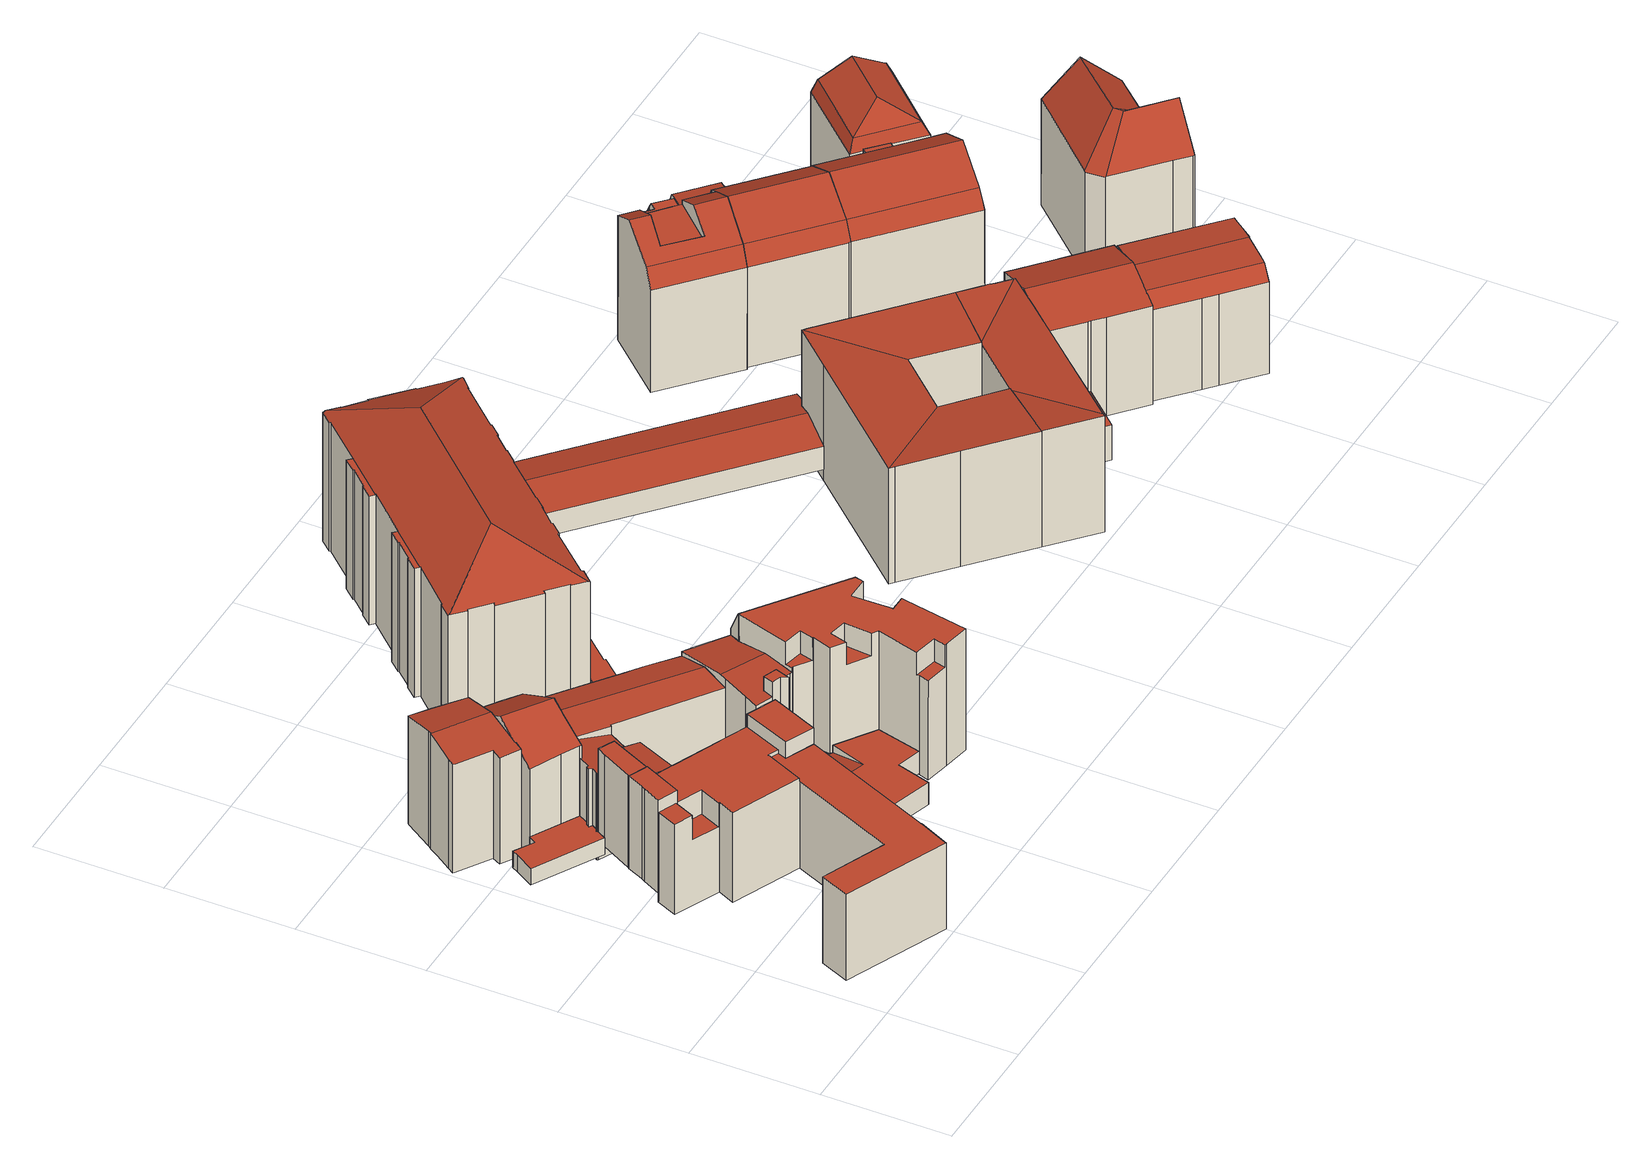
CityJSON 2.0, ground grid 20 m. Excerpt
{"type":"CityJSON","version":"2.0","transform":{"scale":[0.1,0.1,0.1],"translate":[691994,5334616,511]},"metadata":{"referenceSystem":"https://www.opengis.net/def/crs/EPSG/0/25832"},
"CityObjects":{
"building1":{"type":"Building","attributes":{"Gemeindeschluessel":"09162000","HoeheDach":"531.170","HoeheGrund":"515.162","Methode":"2000","NiedrigsteTraufeDesGebaeudes":"531.170","Geometrietyp2DReferenz":"3000","function":"31001_2000","roofType":"1000","measuredHeight":16.01,"storeysAboveGround":6},"geometry":[{"type":"MultiSurface","lod":"2","boundaries":[[[0,1,2,3]],[[4,5,6,7,2,1]],[[0,3,8,9,10,11]],[[8,7,6,9]],[[11,4,1,0]],[[9,6,5,10]],[[3,2,7,8]],[[10,5,4,11]]],"semantics":{"surfaces":[{"type":"WallSurface"},{"type":"RoofSurface"},{"type":"GroundSurface"}],"values":[0,1,2,0,0,0,0,0]}}]},
"building2":{"type":"Building","attributes":{"Gemeindeschluessel":"09162000","HoeheDach":"529.210","HoeheGrund":"513.612","Methode":"2000","NiedrigsteTraufeDesGebaeudes":"524.940","Geometrietyp2DReferenz":"3000","function":"31001_2000","roofType":"1000","measuredHeight":15.6,"storeysAboveGround":5},"geometry":[{"type":"MultiSurface","lod":"2","boundaries":[[[12,13,14,15]],[[16,17,18,19]],[[20,21,22,23]],[[24,25,26,27]],[[28,29,14,13,30,31]],[[32,33,34,35,36,37]],[[38,28,31,39,40]],[[41,42,43,37,36,18,17,44,22,21,40,39]],[[45,46,47,48]],[[30,13,12,49]],[[48,47,25,24]],[[25,47,46,50,51,16,19,35,34,52,53,26]],[[32,54,55,29,28,38,20,23,56,57,58,45,48,24,27,59,60,33]],[[32,37,43,54]],[[23,22,44,56]],[[61,42,41,62]],[[61,62,31,30,49]],[[57,56,44,17,16,51]],[[62,41,39,31]],[[59,53,52,60]],[[55,15,14,29]],[[19,18,36,35]],[[27,26,53,59]],[[58,50,46,45]],[[57,51,50,58]],[[60,52,34,33]],[[55,54,43,42,61,49,12,15]],[[38,40,21,20]]],"semantics":{"surfaces":[{"type":"RoofSurface"},{"type":"WallSurface"},{"type":"GroundSurface"}],"values":[0,1,1,1,1,1,1,0,1,1,1,0,2,1,1,1,0,1,1,1,1,1,1,1,1,1,1,1]}}]},
"building3":{"type":"Building","attributes":{"Gemeindeschluessel":"09162000","HoeheDach":"516.740","HoeheGrund":"513.926","Methode":"2000","NiedrigsteTraufeDesGebaeudes":"516.740","Geometrietyp2DReferenz":"3000","function":"31001_2000","roofType":"1000","measuredHeight":2.81},"geometry":[{"type":"MultiSurface","lod":"2","boundaries":[[[63,64,65,66]],[[67,68,69,70]],[[71,72,73,74]],[[75,76,69,68,77,78,65,64,79,80,81,82,83,84,73,72]],[[66,65,78,85]],[[86,67,70,87,88,71,74,89,90,91,92,93,94,63,66,85]],[[67,86,77,68]],[[89,84,83,90]],[[86,85,78,77]],[[91,82,81,92]],[[90,83,82,91]],[[93,80,79,94]],[[74,73,84,89]],[[88,87,76,75]],[[71,88,75,72]],[[70,69,76,87]],[[92,81,80,93]],[[94,79,64,63]]],"semantics":{"surfaces":[{"type":"WallSurface"},{"type":"RoofSurface"},{"type":"GroundSurface"}],"values":[0,0,0,1,0,2,0,0,0,0,0,0,0,0,0,0,0,0]}}]},
"building4":{"type":"Building","attributes":{"Gemeindeschluessel":"09162000","HoeheDach":"531.145","HoeheGrund":"515.178","Methode":"2000","NiedrigsteTraufeDesGebaeudes":"531.145","Geometrietyp2DReferenz":"3000","function":"31001_2000","roofType":"1000","measuredHeight":15.97,"storeysAboveGround":6},"geometry":[{"type":"MultiSurface","lod":"2","boundaries":[[[95,96,97,98]],[[10,99,100,9]],[[98,97,99,10]],[[9,101,102,95,98,10]],[[9,100,103,101]],[[101,103,104,102]],[[99,97,96,104,103,100]],[[102,104,96,95]]],"semantics":{"surfaces":[{"type":"WallSurface"},{"type":"GroundSurface"},{"type":"RoofSurface"}],"values":[0,0,0,1,0,0,2,0]}}]},
"building5":{"type":"Building","attributes":{"Gemeindeschluessel":"09162000","HoeheDach":"531.886","HoeheGrund":"511.860","Methode":"2000","NiedrigsteTraufeDesGebaeudes":"530.249","Geometrietyp2DReferenz":"3000","function":"31001_1000","roofType":"3100","measuredHeight":20.03,"storeysAboveGround":5},"geometry":[{"type":"MultiSurface","lod":"2","boundaries":[[[105,106,107,108]],[[109,110,111,112,106,105]],[[113,114,115,116,117,118]],[[117,116,119,120,121,122,123,124]],[[112,111,125,126,127,118,117,124,128,107,106]],[[129,125,111,110]],[[107,128,124,123,130,131,132,108]],[[133,126,125,129]],[[119,116,115,134,135,120]],[[114,113,136,133,129,110,109,105,108,132,131,130,137,138,135,134,115]],[[122,121,120,135,138,137]],[[130,123,122,137]],[[133,136,113,118,127,126]]],"semantics":{"surfaces":[{"type":"WallSurface"},{"type":"RoofSurface"},{"type":"GroundSurface"}],"values":[0,0,0,1,1,0,0,0,0,2,0,0,0]}}]},
"building6":{"type":"Building","attributes":{"Gemeindeschluessel":"09162000","HoeheDach":"529.582","HoeheGrund":"515.512","Methode":"1000","NiedrigsteTraufeDesGebaeudes":"528.784","Geometrietyp2DReferenz":"3000","function":"31001_2000","roofType":"1000","measuredHeight":14.07,"storeysAboveGround":5},"geometry":[{"type":"MultiSurface","lod":"2","boundaries":[[[139,140,141,142,143]],[[144,141,140,145]],[[146,139,143,147]],[[145,146,147,148,144]],[[147,143,142,148]],[[148,142,141,144]],[[145,140,139,146]]],"semantics":{"surfaces":[{"type":"RoofSurface"},{"type":"WallSurface"},{"type":"GroundSurface"}],"values":[0,1,1,2,1,1,1]}}]},
"building7":{"type":"Building","attributes":{"Gemeindeschluessel":"09162000","HoeheDach":"532.555","HoeheGrund":"511.797","Methode":"2000","NiedrigsteTraufeDesGebaeudes":"528.241","Geometrietyp2DReferenz":"3000","function":"31001_9998","roofType":"3100","measuredHeight":20.76,"storeysAboveGround":5},"geometry":[{"type":"MultiSurface","lod":"2","boundaries":[[[149,150,151,152,153,154,155,156,157,158]],[[151,159,160,152]],[[157,161,162,158]],[[156,163,161,157]],[[149,164,165,166,150]],[[167,160,159,166,165]],[[153,168,169,154]],[[152,160,167,168,153]],[[154,169,170,155]],[[158,162,164,149]],[[155,170,163,156]],[[163,170,169,168,167,165,164,162,161]],[[150,166,159,151]]],"semantics":{"surfaces":[{"type":"GroundSurface"},{"type":"WallSurface"},{"type":"RoofSurface"}],"values":[0,1,1,1,1,2,1,1,1,1,1,2,1]}}]},
"building8":{"type":"Building","attributes":{"Gemeindeschluessel":"09162000","HoeheDach":"531.327","HoeheGrund":"513.239","Methode":"1000","NiedrigsteTraufeDesGebaeudes":"531.327","Geometrietyp2DReferenz":"3000","function":"31001_2000","roofType":"1000","measuredHeight":18.09,"storeysAboveGround":6},"geometry":[{"type":"MultiSurface","lod":"2","boundaries":[[[171,172,173,174]],[[175,176,177,178]],[[175,178,173,172]],[[177,174,173,178]],[[175,172,171,176]],[[176,171,174,177]]],"semantics":{"surfaces":[{"type":"WallSurface"},{"type":"GroundSurface"},{"type":"RoofSurface"}],"values":[0,0,1,0,0,2]}}]},
"building9":{"type":"Building","attributes":{"Gemeindeschluessel":"09162000","HoeheDach":"515.998","HoeheGrund":"513.055","Methode":"2000","NiedrigsteTraufeDesGebaeudes":"515.998","Geometrietyp2DReferenz":"3000","function":"31001_2000","roofType":"1000","measuredHeight":2.94,"storeysAboveGround":1},"geometry":[{"type":"MultiSurface","lod":"2","boundaries":[[[179,180,181,182]],[[183,184,185,186]],[[187,188,189,183,186,190,191,179,182,192]],[[192,193,194,187]],[[191,195,180,179]],[[193,181,180,195,196,185,184,197,198,194]],[[182,181,193,192]],[[187,194,198,188]],[[186,185,196,190]],[[188,198,197,189]],[[189,197,184,183]],[[190,196,195,191]]],"semantics":{"surfaces":[{"type":"WallSurface"},{"type":"GroundSurface"},{"type":"RoofSurface"}],"values":[0,0,1,0,0,2,0,0,0,0,0,0]}}]},
"building10":{"type":"Building","attributes":{"Gemeindeschluessel":"09162000","HoeheDach":"527.750","HoeheGrund":"511.840","Methode":"2000","NiedrigsteTraufeDesGebaeudes":"525.343","Geometrietyp2DReferenz":"3000","function":"31001_2000","roofType":"3100","measuredHeight":15.91,"storeysAboveGround":5},"geometry":[{"type":"MultiSurface","lod":"2","boundaries":[[[199,200,201,202]],[[203,204,205,206,207,208]],[[206,205,209,210,211,212]],[[213,204,203,201,200,214,215,216,217,218,219,220,221,222,155,154,153,152,223,224,225]],[[152,226,227,223]],[[215,228,229,216]],[[222,230,231,155]],[[200,199,232,214]],[[210,233,234,227,226,211]],[[199,202,208,207,235,236,237,231,230,238,239,240,241,242,229,228,232]],[[214,232,228,215]],[[218,241,240,219]],[[221,238,230,222]],[[219,240,239,220]],[[152,153,236,235,212,211,226]],[[207,206,212,235]],[[220,239,238,221]],[[216,229,242,217]],[[203,208,202,201]],[[154,237,236,153]],[[223,227,234,224]],[[213,225,233,210,209]],[[155,231,237,154]],[[213,209,205,204]],[[217,242,241,218]],[[224,234,233,225]]],"semantics":{"surfaces":[{"type":"WallSurface"},{"type":"RoofSurface"},{"type":"GroundSurface"}],"values":[0,0,1,2,0,0,0,0,1,1,0,0,0,0,0,0,0,0,0,0,0,0,0,0,0,0]}}]},
"building11":{"type":"Building","attributes":{"Gemeindeschluessel":"09162000","HoeheDach":"530.390","HoeheGrund":"512.001","Methode":"2000","NiedrigsteTraufeDesGebaeudes":"530.390","Geometrietyp2DReferenz":"3000","function":"31001_2000","roofType":"1000","measuredHeight":18.39},"geometry":[{"type":"MultiSurface","lod":"2","boundaries":[[[243,244,245,246]],[[247,248,249,243,246]],[[245,244,250,251,252]],[[246,245,252,247]],[[247,252,251,248]],[[249,250,244,243]],[[248,251,250,249]]],"semantics":{"surfaces":[{"type":"WallSurface"},{"type":"GroundSurface"},{"type":"RoofSurface"}],"values":[0,1,2,0,0,0,0]}}]},
"building12":{"type":"Building","attributes":{"Gemeindeschluessel":"09162000","HoeheDach":"515.800","HoeheGrund":"512.030","Methode":"2000","NiedrigsteTraufeDesGebaeudes":"513.581","Geometrietyp2DReferenz":"3000","function":"31001_9998","roofType":"1000","measuredHeight":3.77},"geometry":[{"type":"MultiSurface","lod":"2","boundaries":[[[253,254,255]],[[256,257,258,255,254,259]],[[260,261,262,263]],[[263,262,264,265]],[[266,260,263,265,267,268,269,270,257,256]],[[268,271,272,269]],[[253,255,258,273,272,271,274,275]],[[269,272,273,270]],[[267,274,271,268]],[[270,273,258,257]],[[276,266,256,259]],[[266,276,261,260]],[[267,265,264,275,274]],[[276,259,254,253,275,264,262,261]]],"semantics":{"surfaces":[{"type":"WallSurface"},{"type":"GroundSurface"},{"type":"RoofSurface"}],"values":[0,0,0,0,1,0,2,0,0,0,0,0,0,2]}}]},
"building13":{"type":"Building","attributes":{"Gemeindeschluessel":"09162000","HoeheDach":"528.740","HoeheGrund":"511.817","Methode":"2000","NiedrigsteTraufeDesGebaeudes":"527.633","Geometrietyp2DReferenz":"3000","function":"31001_9998","roofType":"3100","measuredHeight":16.92,"storeysAboveGround":5},"geometry":[{"type":"MultiSurface","lod":"2","boundaries":[[[277,278,279,280,281,282,283,284,285,286]],[[213,284,283,287,225]],[[288,281,280,289]],[[290,291,292,293]],[[294,295,296,297]],[[298,279,278,299]],[[297,296,291,290]],[[300,286,285,301]],[[302,277,286,300]],[[299,278,277,302]],[[282,292,291,296,295,287,283]],[[213,225,294,297,290,293,288,289,298,299,302,300,301]],[[289,280,279,298]],[[301,285,284,213]],[[225,287,295,294]],[[293,292,282,281,288]]],"semantics":{"surfaces":[{"type":"RoofSurface"},{"type":"WallSurface"},{"type":"GroundSurface"}],"values":[0,1,1,1,1,1,1,1,1,1,0,2,1,1,1,1]}}]},
"building14":{"type":"Building","attributes":{"name":"Anwaltsgericht für den Bezirk München","Gemeindeschluessel":"09162000","HoeheDach":"532.800","HoeheGrund":"511.829","Methode":"2000","NiedrigsteTraufeDesGebaeudes":"528.894","Geometrietyp2DReferenz":"3000","function":"31001_3000","roofType":"1000","measuredHeight":20.97,"storeysAboveGround":5},"geometry":[{"type":"MultiSurface","lod":"2","boundaries":[[[303,304,305,306]],[[303,306,307,308]],[[309,310,311,312]],[[290,313,314,297]],[[315,316,310,309]],[[317,318,319,320]],[[321,322,319,318,323,324,325,314,313,326]],[[320,319,322,327]],[[328,329,330,331]],[[332,333,334,335,336]],[[337,338,339,340]],[[341,324,323,342]],[[343,344,345,346]],[[290,293,347,326,313]],[[310,316,339,338,348,349,350,351,352,353,354,355,330,329,356,305,304,357,358,321,326,347,311]],[[359,360,361,337,340,362,288,293,290,297,363,341,342,317,320,327,364,328,331]],[[343,351,350,344]],[[344,350,349,345]],[[361,360,335,334,353,352]],[[332,355,354,333]],[[327,322,321,358,307,306,305,356,364]],[[337,361,352,351,343,346,348,338]],[[362,365,366,288]],[[342,323,318,317]],[[333,354,353,334]],[[307,358,357,308]],[[359,336,335,360]],[[363,325,324,341]],[[297,314,325,363]],[[345,349,348,346]],[[365,315,309,312,366]],[[293,288,366,312,311,347]],[[308,357,304,303]],[[359,331,330,355,332,336]],[[364,356,329,328]],[[362,340,339,316,315,365]]],"semantics":{"surfaces":[{"type":"WallSurface"},{"type":"RoofSurface"},{"type":"GroundSurface"}],"values":[0,1,0,0,0,0,1,0,0,1,0,0,1,0,1,2,0,0,0,0,0,0,0,0,0,0,0,0,0,0,1,0,0,0,0,0]}}]},
"building15":{"type":"Building","attributes":{"Gemeindeschluessel":"09162000","HoeheDach":"514.911","HoeheGrund":"512.947","Methode":"2000","NiedrigsteTraufeDesGebaeudes":"514.911","Geometrietyp2DReferenz":"3000","function":"31001_2000","roofType":"1000","measuredHeight":1.96},"geometry":[{"type":"MultiSurface","lod":"2","boundaries":[[[367,368,369,370,371,372]],[[373,369,368,374]],[[375,371,370,376]],[[372,377,378,367]],[[377,372,371,375]],[[376,370,369,373]],[[367,378,374,368]],[[374,378,377,375,376,373]]],"semantics":{"surfaces":[{"type":"RoofSurface"},{"type":"WallSurface"},{"type":"GroundSurface"}],"values":[0,1,1,1,1,1,1,2]}}]},
"building16":{"type":"Building","attributes":{"name":"Grund- und Förderschule München, Herrnstraße 21","Gemeindeschluessel":"09162000","HoeheDach":"539.870","HoeheGrund":"512.171","Methode":"2000","NiedrigsteTraufeDesGebaeudes":"534.353","Geometrietyp2DReferenz":"3000","function":"31001_3020","roofType":"3200","measuredHeight":27.7,"storeysAboveGround":4},"geometry":[{"type":"MultiSurface","lod":"2","boundaries":[[[379,380,381,382]],[[383,384,385,386]],[[387,388,389,390]],[[391,392,393,394]],[[395,396,397,398,399,400,401,391,394,402,403,404,405,406,407,408,409,410,411,412,413,414,415,416,417,418,419,420,421,422,387,390,423,424,425,426,427,379,382,428,429,430,431,432,433,434,383,386,435,436,437,438,439,440,441,442,443,444,445,446]],[[415,447,448,416]],[[395,449,450,396]],[[411,451,452,412]],[[403,453,454,404]],[[408,455,456,409]],[[398,457,458,399]],[[449,459,460,461,462,463,464,465,466,467,468,469,470,385,384,471,472,473,474,475,476,477,478,479,480,450]],[[421,420,481,482,483]],[[413,412,452,484,485]],[[397,486,457,398]],[[480,486,397,396,450]],[[417,487,488,418]],[[444,461,460,445]],[[405,489,490,406]],[[424,491,492,425]],[[493,400,399,458]],[[494,426,425,492]],[[435,470,469,436]],[[437,468,467,438]],[[445,460,459,446]],[[434,471,384,383]],[[426,494,495,427]],[[394,393,496,402]],[[438,467,466,439]],[[494,492,491,497,498,478,477,499,381,380,495]],[[429,428,499,477,476]],[[430,475,474,431]],[[382,381,499,428]],[[500,388,387,422]],[[439,466,465,440]],[[501,453,403,402,496]],[[502,484,452,451,503,456,455,504]],[[505,482,481,506,488,487,448,447]],[[442,463,462,443]],[[407,504,455,408]],[[407,406,490,502,504]],[[433,472,471,434]],[[416,448,487,417]],[[389,498,497,423,390]],[[441,464,463,442]],[[386,385,470,435]],[[413,485,507,414]],[[431,474,473,432]],[[392,391,401,508]],[[429,476,475,430]],[[400,493,508,401]],[[432,473,472,433]],[[423,497,491,424]],[[404,454,489,405]],[[501,479,478,498,389,388,500,483,482,505,507,485,484,502,490,489,454,453]],[[418,488,506,419]],[[410,503,451,411]],[[443,462,461,444]],[[493,458,457,486,480,479,501,496,393,392,508]],[[436,469,468,437]],[[409,456,503,410]],[[421,483,500,422]],[[415,414,507,505,447]],[[449,395,446,459]],[[380,379,427,495]],[[419,506,481,420]],[[440,465,464,441]]],"semantics":{"surfaces":[{"type":"WallSurface"},{"type":"GroundSurface"},{"type":"RoofSurface"}],"values":[0,0,0,0,1,0,0,0,0,0,0,2,0,0,0,0,0,0,0,0,0,0,0,0,0,0,0,0,0,2,0,0,0,0,0,0,2,2,0,0,0,0,0,0,0,0,0,0,0,0,0,0,0,0,2,0,0,0,2,0,0,0,0,0,0,0,0]}}]},
"building17":{"type":"Building","attributes":{"Gemeindeschluessel":"09162000","HoeheDach":"519.522","HoeheGrund":"514.059","Methode":"2000","NiedrigsteTraufeDesGebaeudes":"518.098","Geometrietyp2DReferenz":"3000","function":"31001_3065","roofType":"3100","measuredHeight":5.46,"storeysAboveGround":1},"geometry":[{"type":"MultiSurface","lod":"2","boundaries":[[[509,510,511,512,513]],[[514,515,510,509]],[[515,516,511,510]],[[516,517,518,519,512,511]],[[513,512,519,520]],[[521,517,516,515,514]],[[509,513,520,522,521,514]],[[522,518,517,521]],[[520,519,518,522]]],"semantics":{"surfaces":[{"type":"WallSurface"},{"type":"RoofSurface"},{"type":"GroundSurface"}],"values":[0,0,1,1,0,0,2,0,0]}}]},
"building18":{"type":"Building","attributes":{"name":"Pädagoisches Institut","Gemeindeschluessel":"09162000","HoeheDach":"532.196","HoeheGrund":"512.190","Methode":"1000","NiedrigsteTraufeDesGebaeudes":"531.201","Geometrietyp2DReferenz":"3000","function":"31001_9998","roofType":"1000","measuredHeight":20.01,"storeysAboveGround":4},"geometry":[{"type":"MultiSurface","lod":"2","boundaries":[[[523,524,525,526,527,528]],[[529,530,528,527,531,532]],[[533,534,535,536]],[[537,538,539,540,541,542,543,544,545,546,536,535]],[[543,531,527,544]],[[528,530,540,539]],[[529,532,542,541]],[[527,526,545,544]],[[536,546,525,524,533]],[[547,534,533,524,523]],[[542,532,531,543]],[[534,547,537,535]],[[545,526,525,546]],[[530,529,541,540]],[[547,523,538,537]],[[523,528,539,538]]],"semantics":{"surfaces":[{"type":"RoofSurface"},{"type":"WallSurface"},{"type":"GroundSurface"}],"values":[0,0,1,2,1,1,1,1,1,0,1,1,1,1,1,1]}}]},
"building19":{"type":"Building","attributes":{"Gemeindeschluessel":"09162000","HoeheDach":"532.304","HoeheGrund":"512.200","Methode":"2000","NiedrigsteTraufeDesGebaeudes":"530.901","Geometrietyp2DReferenz":"3000","function":"31001_9998","roofType":"1000","measuredHeight":20.1,"storeysAboveGround":4},"geometry":[{"type":"MultiSurface","lod":"2","boundaries":[[[548,549,550,551,552]],[[553,554,550,549]],[[555,556,557,541,540,537,535,558,553,549,548,559]],[[560,561,555,559]],[[557,562,563,541]],[[535,534,564,558]],[[535,537,565,566,534]],[[551,550,554,564,534,566]],[[558,564,554,553]],[[563,562,567,568]],[[565,537,540,568]],[[562,557,556,569,567]],[[548,552,560,559]],[[569,561,560,552,551,566,565,568,567]],[[568,540,541,563]],[[555,561,569,556]]],"semantics":{"surfaces":[{"type":"WallSurface"},{"type":"GroundSurface"},{"type":"RoofSurface"}],"values":[0,0,1,0,0,0,0,2,0,2,0,0,0,2,0,0]}}]},
"building20":{"type":"Building","attributes":{"Gemeindeschluessel":"09162000","HoeheDach":"518.250","HoeheGrund":"512.060","Methode":"2000","NiedrigsteTraufeDesGebaeudes":"518.250","Geometrietyp2DReferenz":"3000","function":"31001_9998","roofType":"1000","measuredHeight":6.19,"storeysAboveGround":2},"geometry":[{"type":"MultiSurface","lod":"2","boundaries":[[[570,571,572,573]],[[573,574,575,576,570]],[[571,577,578,579,572]],[[573,572,579,574]],[[574,579,578,575]],[[575,578,577,576]],[[576,577,571,570]]],"semantics":{"surfaces":[{"type":"WallSurface"},{"type":"GroundSurface"},{"type":"RoofSurface"}],"values":[0,1,2,0,0,0,0]}}]},
"building21":{"type":"Building","attributes":{"Gemeindeschluessel":"09162000","HoeheDach":"536.001","HoeheGrund":"512.109","Methode":"2000","NiedrigsteTraufeDesGebaeudes":"529.652","Geometrietyp2DReferenz":"3000","function":"31001_9998","roofType":"1000","measuredHeight":23.89,"storeysAboveGround":4},"geometry":[{"type":"MultiSurface","lod":"2","boundaries":[[[580,581,582,583,584,585]],[[586,587,588,589,590,591]],[[586,591,592,593]],[[594,584,583,595,596]],[[581,593,592,597,598,582]],[[595,583,582,598]],[[586,593,581,580,587]],[[599,585,584,594,600]],[[594,596,601,600]],[[587,580,585,599,602,588]],[[589,588,602,603]],[[597,590,589,603,601,596,595,598]],[[597,592,591,590]],[[599,600,601,603,602]]],"semantics":{"surfaces":[{"type":"WallSurface"},{"type":"RoofSurface"},{"type":"GroundSurface"}],"values":[0,0,0,0,0,1,2,1,0,0,1,1,1,0]}}]},
"building22":{"type":"Building","attributes":{"Gemeindeschluessel":"09162000","HoeheDach":"532.744","HoeheGrund":"513.340","Methode":"1000","NiedrigsteTraufeDesGebaeudes":"530.373","Geometrietyp2DReferenz":"3000","function":"31001_9998","roofType":"3100","measuredHeight":19.4,"storeysAboveGround":4},"geometry":[{"type":"MultiSurface","lod":"2","boundaries":[[[604,605,606,607]],[[608,609,610,611,612,613,614,615,616]],[[617,618,619,620]],[[607,606,618,617]],[[621,622,623,624,625,626,627,628,629,630,631,604,607,617,620,632]],[[622,612,611,623]],[[626,608,616,627]],[[627,616,615,628]],[[625,609,608,626]],[[622,621,632,633,613,612]],[[631,634,605,604]],[[624,610,609,625]],[[620,619,633,632]],[[630,635,634,631]],[[623,611,610,624]],[[613,633,619,618,606,605,634,635,614]],[[615,614,635,630,629,628]]],"semantics":{"surfaces":[{"type":"WallSurface"},{"type":"RoofSurface"},{"type":"GroundSurface"}],"values":[0,1,0,0,2,0,0,0,0,0,0,0,0,0,0,1,0]}}]},
"building23":{"type":"Building","attributes":{"Gemeindeschluessel":"09162000","HoeheDach":"535.990","HoeheGrund":"512.370","Methode":"1000","NiedrigsteTraufeDesGebaeudes":"529.674","Geometrietyp2DReferenz":"3000","function":"31001_9998","roofType":"3400","measuredHeight":23.62,"storeysAboveGround":5},"geometry":[{"type":"MultiSurface","lod":"2","boundaries":[[[636,637,638]],[[589,588,639,640,591,590]],[[641,642,643,644,645]],[[646,647,644,643,588,589]],[[648,649,647,646,650,651]],[[648,651,636,638]],[[641,645,652,653]],[[653,652,654,655]],[[591,640,638,637]],[[650,646,589,590]],[[639,588,643,642]],[[647,654,652,645,644]],[[648,638,640,639,642,641,653,655,649]],[[650,590,591,637,636,651]],[[655,654,647,649]]],"semantics":{"surfaces":[{"type":"WallSurface"},{"type":"RoofSurface"},{"type":"GroundSurface"}],"values":[0,0,0,1,0,0,0,0,0,1,0,1,2,1,0]}}]},
"building24":{"type":"Building","attributes":{"Gemeindeschluessel":"09162000","HoeheDach":"531.900","HoeheGrund":"513.330","Methode":"2000","NiedrigsteTraufeDesGebaeudes":"529.024","Geometrietyp2DReferenz":"3000","function":"31001_9998","roofType":"3400","measuredHeight":18.57,"storeysAboveGround":4},"geometry":[{"type":"MultiSurface","lod":"2","boundaries":[[[656,657,658,659]],[[660,622,659,658]],[[661,662,663,664]],[[665,666,667,668]],[[669,670,662,661]],[[632,671,670,669]],[[664,663,672,673]],[[674,667,666,675,676,677]],[[678,665,668,679,656,659,622,632,669,661,664,673]],[[678,673,672,680,681]],[[675,681,680,682,676]],[[679,683,657,656]],[[676,682,671,632,622,660,677]],[[680,672,663,662,670,671,682]],[[679,668,667,674,683]],[[674,677,660,658,657,683]],[[665,678,681,675,666]]],"semantics":{"surfaces":[{"type":"WallSurface"},{"type":"RoofSurface"},{"type":"GroundSurface"}],"values":[0,0,0,0,0,0,0,1,2,0,1,0,0,1,0,1,0]}}]},
"building25":{"type":"Building","attributes":{"Gemeindeschluessel":"09162000","HoeheDach":"523.250","HoeheGrund":"512.610","Methode":"2000","NiedrigsteTraufeDesGebaeudes":"517.976","Geometrietyp2DReferenz":"3000","function":"31001_9998","roofType":"1000","measuredHeight":10.64,"storeysAboveGround":3},"geometry":[{"type":"MultiSurface","lod":"2","boundaries":[[[684,685,686,687,688]],[[689,690,691,692,686,685]],[[693,684,688,694]],[[695,694,688,687,696,697]],[[698,699,700,701,702,703]],[[704,695,697,705,706]],[[707,708,691,690]],[[709,701,700,710]],[[705,711,712,713,706]],[[710,700,699,714]],[[709,715,716,717,702,701]],[[707,714,699,698,708]],[[718,719,716,715]],[[704,706,713,720]],[[717,721,703,702]],[[717,716,711,721]],[[711,716,719,712]],[[689,685,684,693]],[[707,690,689,693,694,695,704,720,718,715,709,710,714]],[[696,687,686,692]],[[692,691,708,698,703,721,711,705,697,696]],[[718,720,713,712,719]]],"semantics":{"surfaces":[{"type":"RoofSurface"},{"type":"WallSurface"},{"type":"GroundSurface"}],"values":[0,1,1,1,0,1,1,1,0,1,1,1,1,1,1,0,0,1,2,1,0,1]}}]},
"building26":{"type":"Building","attributes":{"Gemeindeschluessel":"09162000","HoeheDach":"535.998","HoeheGrund":"512.337","Methode":"2000","NiedrigsteTraufeDesGebaeudes":"529.757","Geometrietyp2DReferenz":"3000","function":"31001_1000","roofType":"3100","measuredHeight":23.66,"storeysAboveGround":4},"geometry":[{"type":"MultiSurface","lod":"2","boundaries":[[[722,723,724,725]],[[726,727,728,729]],[[730,731,646,732,733,734,735,724,723]],[[736,732,646,650]],[[737,738,739,740,726,729,741,742,743]],[[742,734,733,743]],[[741,735,734,742]],[[730,740,739,731]],[[737,743,733,732,736,744]],[[744,736,650,651]],[[741,729,728,725,724,735]],[[726,740,730,723,722,727]],[[725,728,727,722]],[[731,739,738,651,650,646]],[[737,744,651,738]]],"semantics":{"surfaces":[{"type":"WallSurface"},{"type":"RoofSurface"},{"type":"GroundSurface"}],"values":[0,0,1,1,2,0,0,0,0,1,0,0,1,0,0]}}]},
"building27":{"type":"Building","attributes":{"Gemeindeschluessel":"09162000","HoeheDach":"518.273","HoeheGrund":"512.310","Methode":"1000","NiedrigsteTraufeDesGebaeudes":"518.273","Geometrietyp2DReferenz":"3000","function":"31001_9998","roofType":"1000","measuredHeight":5.96,"storeysAboveGround":1},"geometry":[{"type":"MultiSurface","lod":"2","boundaries":[[[745,746,747,748,749,750]],[[750,751,752,745]],[[753,752,751,754,755,756]],[[749,754,751,750]],[[756,755,754,749,748,747]],[[746,745,752,753,756,747]]],"semantics":{"surfaces":[{"type":"GroundSurface"},{"type":"WallSurface"},{"type":"RoofSurface"}],"values":[0,1,2,1,1,1]}}]},
"building28":{"type":"Building","attributes":{"Gemeindeschluessel":"09162000","HoeheDach":"521.234","HoeheGrund":"512.430","Methode":"2000","NiedrigsteTraufeDesGebaeudes":"516.697","Geometrietyp2DReferenz":"3000","function":"31001_2000","roofType":"1000","measuredHeight":8.8},"geometry":[{"type":"MultiSurface","lod":"2","boundaries":[[[757,758,759,760]],[[761,762,758,757]],[[763,764,765,766]],[[766,765,767,768]],[[758,762,769,770,771,759]],[[770,772,767,765,764,773,771]],[[759,771,773,774,775,760]],[[761,776,777,778,772,770,769,762]],[[774,773,764,763]],[[777,776,761,757,760,775,774,763,766,768,778]],[[768,767,772,778]]],"semantics":{"surfaces":[{"type":"WallSurface"},{"type":"RoofSurface"},{"type":"GroundSurface"}],"values":[0,0,0,0,1,1,0,0,0,2,0]}}]},
"building29":{"type":"Building","attributes":{"Gemeindeschluessel":"09162000","HoeheDach":"533.270","HoeheGrund":"512.070","Methode":"2000","NiedrigsteTraufeDesGebaeudes":"528.641","Geometrietyp2DReferenz":"3000","function":"31001_1000","roofType":"3200","measuredHeight":21.2,"storeysAboveGround":6},"geometry":[{"type":"MultiSurface","lod":"2","boundaries":[[[779,780,781]],[[782,783,784,785,779]],[[786,787,788,789,790]],[[791,792,783,782,793]],[[779,785,794,795,780]],[[796,797,788,787]],[[798,784,783,792]],[[781,789,788,797]],[[780,795,790,789,781]],[[793,797,796,799,791]],[[798,800,794,785,784]],[[793,782,779,781,797]],[[791,799,796,787,786,800,798,792]],[[800,786,790,795,794]]],"semantics":{"surfaces":[{"type":"RoofSurface"},{"type":"WallSurface"},{"type":"GroundSurface"}],"values":[0,0,1,1,0,1,1,0,0,1,1,0,2,1]}}]},
"building30":{"type":"Building","attributes":{"Gemeindeschluessel":"09162000","HoeheDach":"536.220","HoeheGrund":"512.328","Methode":"2000","NiedrigsteTraufeDesGebaeudes":"530.330","Geometrietyp2DReferenz":"3000","function":"31001_9998","roofType":"3100","measuredHeight":23.89,"storeysAboveGround":5},"geometry":[{"type":"MultiSurface","lod":"2","boundaries":[[[801,802,803,804]],[[805,806,807,808,809,810,801,804,811,812,813]],[[814,815,816,817]],[[808,818,819,809]],[[820,821,822,823,814,817]],[[815,824,825,826,816]],[[805,823,822,806]],[[808,807,821,820,818]],[[827,819,818,820,817,828]],[[824,815,813]],[[812,825,824,813]],[[802,828,817,816,829,803]],[[806,822,821,807]],[[801,810,827,828,802]],[[811,804,803,829,830]],[[809,819,827,810]],[[812,811,830,826,825]],[[816,826,830,829]],[[805,813,815,814,823]]],"semantics":{"surfaces":[{"type":"WallSurface"},{"type":"GroundSurface"},{"type":"RoofSurface"}],"values":[0,1,2,0,2,2,0,0,2,0,0,2,0,0,0,0,0,2,0]}}]}
},
"vertices":[
[57,377,42],[57,377,202],[71,405,202],[71,405,42],[88,364,202],[116,424,202],[86,437,202],[75,412,202],[75,412,42],[86,437,42],[116,424,42],[88,364,42],
[71,333,182],[85,365,182],[57,377,182],[43,345,182],[253,294,175],[253,294,181],[237,301,181],[237,301,175],[159,406,26],[159,406,181],[235,374,181],[235,374,26],[181,2,26],[181,2,175],[19,72,175],[19,72,26],[88,364,26],[57,377,26],[85,365,139],[88,364,139],[102,287,26],[211,240,26],[211,240,175],[210,240,175],[210,240,181],[102,287,181],[116,424,26],[88,364,181],[116,424,181],[128,347,181],[113,314,181],[114,313,181],[279,355,181],[204,52,26],[204,52,175],[204,51,175],[204,51,26],[71,333,139],[293,260,175],[248,280,175],[140,75,175],[39,118,175],[114,313,26],[43,345,26],[279,355,26],[248,280,26],[293,260,26],[39,118,26],[140,75,26],[113,314,139],[128,347,139],
[129,523,29],[129,523,57],[126,518,57],[126,518,29],[122,505,29],[122,505,57],[122,503,57],[122,503,29],[8,547,29],[8,547,57],[26,576,57],[26,576,29],[114,488,57],[122,502,57],[124,504,57],[131,515,57],[132,522,57],[142,540,57],[115,555,57],[70,580,57],[63,568,57],[32,586,57],[131,515,29],[124,504,29],[122,502,29],[114,488,29],[32,586,29],[63,568,29],[70,580,29],[115,555,29],[142,540,29],[132,522,29],
[122,502,42],[122,502,201],[147,490,201],[147,490,42],[116,424,201],[86,437,201],[88,439,42],[114,488,42],[88,439,201],[114,488,201],
[7,665,9],[7,665,196],[13,674,198],[13,674,9],[9,663,9],[60,630,9],[60,630,196],[9,663,196],[89,612,9],[119,663,9],[147,712,9],[147,712,197],[119,663,209],[89,612,196],[103,747,196],[76,768,195],[74,766,196],[45,722,207],[41,716,209],[40,715,209],[53,617,192],[82,599,193],[89,610,196],[31,701,205],[53,617,9],[41,716,9],[40,715,9],[31,701,9],[82,599,9],[103,747,9],[76,768,9],[89,610,9],[45,722,9],[74,766,9],
[159,406,178],[186,470,178],[186,471,178],[147,490,186],[116,424,186],[186,471,45],[186,470,45],[159,406,45],[116,424,45],[147,490,45],
[89,612,8],[147,712,8],[187,682,8],[213,663,8],[165,577,8],[144,538,8],[142,540,8],[115,555,8],[70,580,8],[82,599,8],[187,682,174],[213,663,174],[70,580,174],[82,599,186],[115,555,177],[89,612,195],[108,644,216],[147,712,172],[177,597,216],[165,577,203],[144,538,178],[142,540,178],
[325,335,203],[325,335,22],[279,355,22],[279,355,203],[293,260,22],[293,260,203],[248,280,203],[248,280,22],
[325,335,21],[325,335,50],[279,355,50],[279,355,21],[225,535,21],[225,535,50],[366,432,50],[366,432,21],[159,406,21],[186,470,21],[187,470,21],[350,393,21],[341,372,21],[235,374,21],[235,374,50],[159,406,50],[341,372,50],[350,393,50],[187,470,50],[186,470,50],
[186,471,144],[186,471,8],[186,470,8],[186,470,144],[187,470,8],[225,535,8],[225,535,158],[223,533,157],[223,533,143],[187,470,144],[366,432,159],[384,473,168],[190,621,168],[166,577,157],[366,432,8],[147,490,8],[122,502,8],[122,503,8],[122,505,8],[124,504,8],[131,515,8],[126,518,8],[129,523,8],[132,522,8],[340,567,8],[363,551,8],[403,517,8],[213,663,158],[340,567,158],[122,502,156],[122,503,157],[132,522,157],[142,540,157],[147,490,152],[403,517,158],[363,551,157],[166,577,156],[165,577,156],[144,538,156],[129,523,157],[126,518,157],[131,515,156],[124,504,156],[122,505,157],
[386,346,10],[386,346,194],[381,356,194],[381,356,10],[368,361,10],[373,377,10],[394,369,10],[394,369,194],[373,377,194],[368,361,194],
[427,253,48],[446,309,48],[446,309,35],[505,269,10],[442,312,10],[442,312,35],[505,269,48],[448,210,10],[448,210,48],[432,156,48],[432,156,10],[361,178,48],[361,178,10],[487,198,10],[403,291,10],[424,360,10],[426,360,10],[452,342,10],[424,360,26],[426,360,26],[452,342,28],[403,291,42],[393,264,48],[487,198,48],
[368,361,168],[373,377,170],[394,369,170],[421,361,171],[424,360,171],[438,408,177],[370,441,177],[366,432,176],[350,393,170],[341,372,167],[403,517,166],[424,360,8],[421,361,8],[453,457,8],[453,457,171],[452,455,171],[452,455,8],[416,507,8],[416,507,167],[463,473,168],[463,473,8],[394,369,8],[373,377,8],[341,372,8],[350,393,8],[368,361,8],
[558,274,179],[558,274,218],[583,274,218],[583,274,179],[593,337,179],[557,337,179],[457,364,179],[457,364,218],[427,371,218],[427,371,179],[453,457,217],[463,473,179],[451,342,179],[451,342,218],[542,414,8],[542,414,180],[571,393,180],[571,393,8],[596,351,218],[599,372,180],[487,455,180],[466,470,180],[467,470,179],[453,456,218],[599,372,8],[563,166,8],[563,166,218],[522,174,218],[522,174,8],[519,175,179],[524,194,179],[487,202,179],[487,198,179],[482,182,179],[442,312,8],[442,312,218],[452,342,218],[452,342,8],[466,470,8],[487,455,8],[496,275,179],[500,319,179],[471,325,179],[463,297,179],[452,455,218],[463,297,218],[471,325,218],[500,319,218],[496,275,218],[505,269,218],[487,202,218],[524,194,218],[519,175,218],[582,267,218],[557,337,218],[593,337,218],[482,182,8],[487,198,8],[505,269,8],[426,360,8],[467,470,8],[582,267,8],[426,360,179],[424,360,179],
[556,808,39],[420,655,39],[448,633,39],[484,674,39],[482,676,39],[580,787,39],[448,633,19],[420,655,19],[482,676,19],[484,674,19],[580,787,19],[556,808,19],
[674,1058,12],[674,1058,236],[704,1031,236],[704,1031,12],[632,915,12],[632,915,236],[608,889,236],[608,889,12],[556,1132,12],[556,1132,234],[572,1150,234],[572,1150,12],[303,752,12],[303,752,236],[274,778,236],[274,778,12],[423,677,12],[406,658,12],[385,677,12],[386,678,12],[357,704,12],[355,701,12],[300,750,12],[273,777,12],[252,796,12],[270,816,12],[271,815,12],[329,877,12],[322,884,12],[338,902,12],[340,901,12],[364,928,12],[363,929,12],[379,947,12],[386,941,12],[443,1004,12],[436,1010,12],[452,1028,12],[453,1027,12],[478,1054,12],[476,1055,12],[493,1074,12],[500,1067,12],[557,1130,12],[592,1133,12],[590,1132,12],[621,1105,12],[624,1108,12],[676,1061,12],[705,1032,12],[725,1014,12],[707,996,12],[706,997,12],[648,933,12],[650,932,12],[634,914,12],[609,888,12],[593,870,12],[592,871,12],[535,807,12],[536,806,12],[520,788,12],[519,789,12],[494,762,12],[496,761,12],[480,743,12],[478,745,12],[420,680,12],[436,1010,235],[452,1028,235],[423,677,234],[406,658,234],[363,929,235],[379,947,235],[252,796,234],[270,816,234],[338,902,235],[340,901,235],[386,678,236],[357,704,236],[420,680,236],[478,745,236],[480,743,235],[496,761,235],[494,762,236],[519,789,236],[520,788,235],[536,806,235],[535,807,236],[592,871,236],[593,870,236],[609,888,236],[634,914,236],[650,932,236],[648,933,236],[706,997,237],[707,996,236],[725,1014,235],[724,1015,236],[580,1005,289],[398,805,289],[403,660,236],[493,1074,235],[500,1068,235],[500,1067,235],[385,941,235],[386,941,236],[385,677,236],[453,1027,235],[478,1054,235],[271,815,235],[329,877,236],[590,1132,237],[621,1105,237],[355,701,234],[624,1108,235],[676,1061,234],[273,777,235],[592,1133,236],[575,1148,236],[705,1032,235],[557,1130,235],[253,795,235],[328,878,235],[364,928,235],[322,884,235],[442,1004,235],[476,1055,235],[443,1004,236],[300,750,234],
[687,881,31],[687,881,71],[727,927,85],[768,971,71],[768,971,31],[998,603,31],[998,603,71],[1038,648,85],[1053,665,80],[1059,660,80],[1084,688,71],[1084,688,31],[1053,665,31],[1059,660,31],
[1072,513,202],[1053,664,212],[1053,665,212],[998,603,212],[836,422,212],[997,430,202],[1002,273,212],[1078,360,202],[843,416,212],[914,352,212],[1059,660,212],[1221,516,212],[1221,516,12],[1059,660,12],[1150,440,12],[1072,513,12],[997,430,12],[1078,360,12],[1002,273,12],[914,352,12],[843,416,12],[836,422,12],[998,603,12],[1053,665,12],[1150,440,202],
[1285,457,12],[1264,476,12],[1264,476,212],[1284,458,212],[1285,457,212],[1259,482,12],[1259,482,212],[1217,379,12],[1165,320,12],[1070,212,12],[1253,487,12],[1240,405,12],[1240,405,212],[1217,379,212],[1070,212,213],[1002,273,213],[1253,487,212],[1150,440,199],[1152,442,199],[1074,216,212],[1078,360,199],[1165,320,212],
[1216,275,11],[1216,275,72],[1165,320,72],[1165,320,11],[1217,379,11],[1265,337,11],[1268,334,11],[1268,334,72],[1265,337,72],[1217,379,72],
[1209,941,11],[1148,993,11],[1148,993,226],[1172,972,226],[1172,972,217],[1209,941,217],[1169,807,11],[1256,898,11],[1256,898,225],[1225,865,250],[1181,819,215],[1169,807,187],[1065,901,187],[1065,901,11],[1113,911,217],[1142,940,250],[1113,911,227],[1077,914,215],[1119,961,250],[1219,931,217],[1160,867,217],[1160,867,227],[1219,931,225],[1188,898,250],
[1311,487,23],[1311,487,194],[1361,443,194],[1361,443,23],[1265,337,194],[1268,334,194],[1285,319,194],[1336,274,194],[1341,279,196],[1383,327,217],[1264,433,217],[1240,405,205],[1217,379,194],[1380,426,23],[1380,426,194],[1406,403,194],[1406,403,23],[1383,327,23],[1341,279,23],[1336,274,23],[1285,319,23],[1268,334,23],[1265,337,23],[1217,379,23],[1240,405,23],[1264,433,23],[1285,457,23],[1292,465,23],[1431,381,23],[1431,381,194],[1292,465,203],[1285,457,207],
[1280,708,188],[1280,708,187],[1280,708,14],[1256,898,14],[1169,807,14],[1273,918,14],[1266,910,14],[1266,910,216],[1267,911,215],[1273,918,190],[1335,766,250],[1376,813,215],[1282,706,14],[1376,813,14],[1293,719,215],[1282,706,188],[1322,874,189],[1322,874,14],[1382,820,189],[1382,820,14],
[1414,213,23],[1414,213,181],[1396,229,181],[1396,229,23],[1341,279,181],[1504,317,23],[1504,317,181],[1512,310,181],[1512,310,23],[1512,216,23],[1512,216,209],[1488,187,205],[1488,187,23],[1485,333,23],[1485,333,181],[1431,381,183],[1558,269,180],[1558,269,23],[1478,176,204],[1513,216,209],[1386,330,209],[1351,291,204],[1539,247,23],[1469,164,23],[1547,257,204],[1539,247,205],[1421,370,204],[1469,164,181],
[1256,898,122],[1266,910,122],[1268,912,122],[1221,955,122],[1209,941,122],[1266,910,16],[1273,918,16],[1273,918,99],[1268,912,99],[1256,898,16],[1209,941,16],[1227,961,16],[1221,955,99],[1227,961,99],[1359,1015,99],[1371,1028,72],[1347,1050,72],[1340,1042,89],[1339,1042,89],[1335,1037,99],[1221,966,16],[1226,962,99],[1221,966,87],[1343,997,16],[1343,997,99],[1340,1042,16],[1347,1050,16],[1302,1049,99],[1295,1063,72],[1222,981,70],[1371,1028,16],[1314,1065,16],[1314,1065,70],[1339,1042,70],[1295,1063,16],[1295,1063,71],[1222,981,16],[1326,1027,99],
[1436,761,213],[1436,761,215],[1465,734,215],[1465,734,213],[1443,769,13],[1443,769,213],[1472,742,213],[1472,742,13],[1435,760,216],[1376,813,216],[1480,636,250],[1522,683,216],[1491,709,216],[1465,733,216],[1437,589,215],[1427,576,13],[1282,706,13],[1376,813,13],[1435,760,13],[1465,733,13],[1491,709,13],[1522,683,13],[1427,576,188],
[1322,874,13],[1274,918,13],[1273,918,13],[1293,940,13],[1343,997,13],[1390,955,13],[1390,955,73],[1322,874,73],[1274,918,73],[1343,997,73],[1293,940,73],[1273,918,73],
[1390,955,14],[1390,955,102],[1343,997,102],[1343,997,14],[1398,948,14],[1398,948,102],[1374,1026,14],[1374,1026,77],[1379,1032,57],[1379,1032,14],[1419,995,59],[1419,995,14],[1405,956,101],[1420,974,98],[1366,1022,98],[1421,976,92],[1371,1029,77],[1371,1029,14],[1366,1022,14],[1405,956,14],[1420,974,14],[1421,976,14],
[1552,735,196],[1542,798,223],[1478,802,196],[1553,722,177],[1553,722,176],[1651,830,177],[1644,836,196],[1606,870,11],[1563,910,11],[1563,910,177],[1570,903,196],[1606,870,222],[1510,761,11],[1553,722,11],[1510,761,177],[1639,840,199],[1607,869,223],[1465,801,11],[1465,801,177],[1651,830,11],[1494,775,11],[1639,840,11],
[1558,459,13],[1558,459,194],[1556,488,193],[1556,488,13],[1731,461,13],[1733,460,13],[1700,422,13],[1655,372,13],[1653,373,13],[1631,393,13],[1669,613,13],[1757,535,13],[1709,481,13],[1710,480,194],[1709,481,194],[1633,485,252],[1633,469,252],[1655,372,195],[1653,373,195],[1694,415,252],[1700,422,243],[1733,460,194],[1731,461,194],[1709,481,195],[1757,535,194],[1712,575,252],[1631,393,195],[1559,458,195],[1558,490,194],[1669,613,196]
]}
